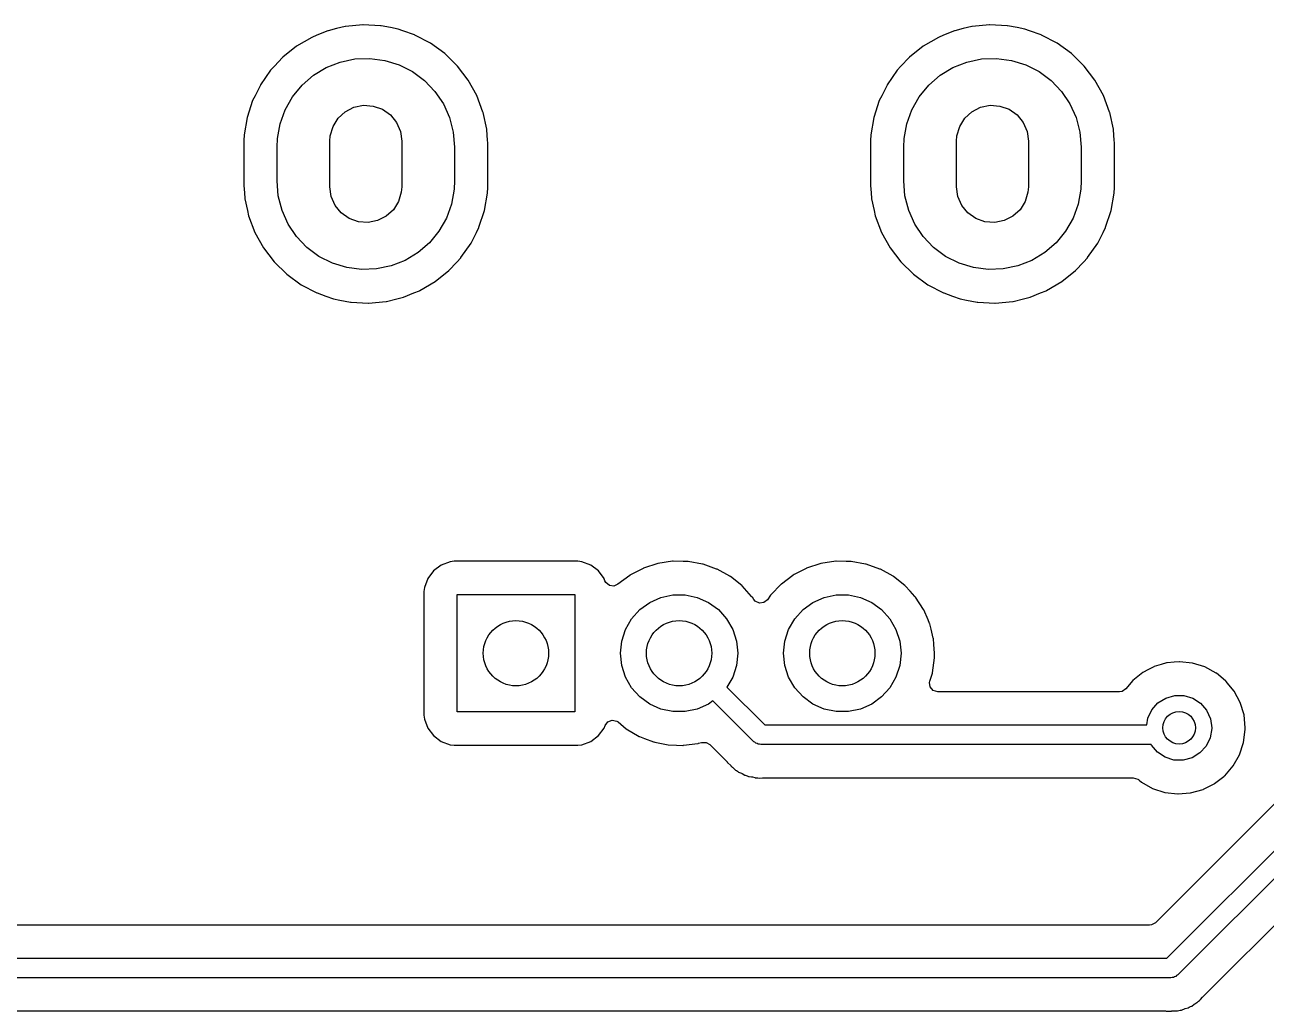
# Model space of a CAD drawing. Extents: x 41 to 172, y -227 to -42.
# Drawn here: x 95.98 to 115, y -113.44 to -98.32 of the extents above; entities that cross this region are included whole.
import ezdxf

# ---------------------------------------------------------------- set-up
doc = ezdxf.new("R2010")
doc.units = 0
doc.layers.add('BLACK', color=7, linetype='CONTINUOUS')

msp = doc.modelspace()

# ---------------------------------------------------------------- linework, layer by layer
at = {"layer": 'BLACK', "linetype": 'CONTINUOUS'}
for p, q in [((101.162, -98.317), (100.893, -98.3427)), ((101.167, -98.3172), (101.162, -98.317)), ((101.429, -98.3302), (101.167, -98.3172)), ((101.167, -98.3172), (101.167, -98.3172)), ((110.762, -98.317), (110.493, -98.3427)), ((110.767, -98.3172), (110.762, -98.317)), ((111.029, -98.3302), (110.767, -98.3172)), ((110.767, -98.3172), (110.767, -98.3172)), ((100.454, -98.478), (100.378, -98.509)), ((100.625, -98.4089), (100.454, -98.478)), ((100.629, -98.4072), (100.625, -98.4089)), ((100.625, -98.4089), (100.625, -98.4089)), ((100.758, -98.3756), (100.629, -98.4072)), ((100.888, -98.3438), (100.758, -98.3756)), ((100.893, -98.3427), (100.888, -98.3438)), ((100.888, -98.3438), (100.888, -98.3438)), ((101.433, -98.3305), (101.429, -98.3302)), ((101.429, -98.3302), (101.429, -98.3302)), ((101.438, -98.3313), (101.433, -98.3305)), ((101.583, -98.36), (101.438, -98.3313)), ((101.438, -98.3313), (101.438, -98.3313)), ((101.699, -98.3829), (101.583, -98.36)), ((101.773, -98.4089), (101.699, -98.3829)), ((101.951, -98.4717), (101.773, -98.4089)), ((101.955, -98.4732), (101.951, -98.4717)), ((101.951, -98.4717), (101.951, -98.4717)), ((102.195, -98.5995), (101.955, -98.4732)), ((110.054, -98.478), (109.978, -98.509)), ((110.225, -98.4089), (110.054, -98.478)), ((110.229, -98.4072), (110.225, -98.4089)), ((110.225, -98.4089), (110.225, -98.4089)), ((110.358, -98.3756), (110.229, -98.4072)), ((110.488, -98.3438), (110.358, -98.3756)), ((110.493, -98.3427), (110.488, -98.3438)), ((110.488, -98.3438), (110.488, -98.3438)), ((111.033, -98.3305), (111.029, -98.3302)), ((111.029, -98.3302), (111.029, -98.3302)), ((111.038, -98.3313), (111.033, -98.3305)), ((111.183, -98.36), (111.038, -98.3313)), ((111.038, -98.3313), (111.038, -98.3313)), ((111.299, -98.3829), (111.183, -98.36)), ((111.373, -98.4089), (111.299, -98.3829)), ((111.551, -98.4717), (111.373, -98.4089)), ((111.555, -98.4732), (111.551, -98.4717)), ((111.551, -98.4717), (111.551, -98.4717)), ((111.795, -98.5995), (111.555, -98.4732)), ((100.144, -98.646), (99.9321, -98.8154)), ((100.378, -98.509), (100.144, -98.646)), ((102.414, -98.759), (102.195, -98.5995)), ((109.744, -98.646), (109.532, -98.8154)), ((109.978, -98.509), (109.744, -98.646)), ((112.014, -98.759), (111.795, -98.5995)), ((99.9289, -98.8187), (99.8042, -98.9522)), ((99.9321, -98.8154), (99.9289, -98.8187)), ((100.6, -98.9718), (100.814, -98.8874)), ((100.814, -98.8874), (101.039, -98.8401)), ((101.039, -98.8401), (101.269, -98.8315)), ((101.269, -98.8315), (101.497, -98.8617)), ((101.497, -98.8617), (101.717, -98.9299)), ((102.608, -98.9486), (102.414, -98.759)), ((109.529, -98.8187), (109.404, -98.9522)), ((109.532, -98.8154), (109.529, -98.8187)), ((110.2, -98.9718), (110.414, -98.8874)), ((110.414, -98.8874), (110.639, -98.8401)), ((110.639, -98.8401), (110.869, -98.8315)), ((110.869, -98.8315), (111.097, -98.8617)), ((111.097, -98.8617), (111.317, -98.9299)), ((112.208, -98.9486), (112.014, -98.759)), ((99.747, -99.0135), (99.5924, -99.2363)), ((99.8042, -98.9522), (99.747, -99.0135)), ((100.404, -99.0911), (100.6, -98.9718)), ((101.717, -98.9299), (101.922, -99.0341)), ((101.922, -99.0341), (102.106, -99.1714)), ((102.773, -99.1641), (102.608, -98.9486)), ((109.347, -99.0135), (109.192, -99.2363)), ((109.404, -98.9522), (109.347, -99.0135)), ((110.004, -99.0911), (110.2, -98.9718)), ((111.317, -98.9299), (111.522, -99.0341)), ((111.522, -99.0341), (111.706, -99.1714)), ((112.373, -99.1641), (112.208, -98.9486)), ((99.5904, -99.2404), (99.5083, -99.4055)), ((99.5924, -99.2363), (99.5904, -99.2404)), ((99.5904, -99.2404), (99.5904, -99.2404)), ((100.084, -99.4197), (100.23, -99.2419)), ((100.23, -99.2419), (100.404, -99.0911)), ((102.106, -99.1714), (102.265, -99.3378)), ((102.904, -99.4012), (102.773, -99.1641)), ((109.19, -99.2404), (109.108, -99.4055)), ((109.192, -99.2363), (109.19, -99.2404)), ((109.19, -99.2404), (109.19, -99.2404)), ((109.684, -99.4197), (109.83, -99.2419)), ((109.83, -99.2419), (110.004, -99.0911)), ((111.706, -99.1714), (111.865, -99.3378)), ((112.504, -99.4012), (112.373, -99.1641)), ((99.5083, -99.4055), (99.4716, -99.4791)), ((99.9704, -99.6195), (100.084, -99.4197)), ((102.265, -99.3378), (102.393, -99.5286)), ((103, -99.6548), (102.904, -99.4012)), ((109.108, -99.4055), (109.072, -99.4791)), ((109.57, -99.6195), (109.684, -99.4197)), ((111.865, -99.3378), (111.993, -99.5286)), ((112.6, -99.6548), (112.504, -99.4012)), ((99.4716, -99.4791), (99.3872, -99.7368)), ((99.892, -99.8357), (99.9704, -99.6195)), ((100.781, -99.7494), (100.891, -99.6484)), ((100.891, -99.6484), (101.024, -99.5806)), ((101.024, -99.5806), (101.17, -99.5511)), ((101.17, -99.5511), (101.319, -99.562)), ((101.319, -99.562), (101.46, -99.6126)), ((101.46, -99.6126), (101.582, -99.6991)), ((102.393, -99.5286), (102.488, -99.7383)), ((109.072, -99.4791), (108.987, -99.7368)), ((109.492, -99.8357), (109.57, -99.6195)), ((110.381, -99.7494), (110.491, -99.6484)), ((110.491, -99.6484), (110.624, -99.5806)), ((110.624, -99.5806), (110.77, -99.5511)), ((110.77, -99.5511), (110.919, -99.562)), ((110.919, -99.562), (111.06, -99.6126)), ((111.06, -99.6126), (111.182, -99.6991)), ((111.993, -99.5286), (112.088, -99.7383)), ((99.3872, -99.7368), (99.3408, -100.004)), ((99.851, -100.062), (99.892, -99.8357)), ((100.703, -99.8763), (100.781, -99.7494)), ((101.582, -99.6991), (101.675, -99.8151)), ((101.675, -99.8151), (101.735, -99.9521)), ((102.488, -99.7383), (102.546, -99.9609)), ((103.001, -99.6592), (103, -99.6548)), ((103.058, -99.9151), (103.001, -99.6592)), ((103.001, -99.6592), (103.001, -99.6592)), ((108.987, -99.7368), (108.941, -100.004)), ((109.451, -100.062), (109.492, -99.8357)), ((110.303, -99.8763), (110.381, -99.7494)), ((111.182, -99.6991), (111.275, -99.8151)), ((111.275, -99.8151), (111.335, -99.9521)), ((112.088, -99.7383), (112.146, -99.9609)), ((112.601, -99.6592), (112.6, -99.6548)), ((112.658, -99.9151), (112.601, -99.6592)), ((112.601, -99.6592), (112.601, -99.6592)), ((99.3408, -100.004), (99.3365, -100.09)), ((100.655, -100.1), (100.661, -100.02)), ((100.661, -100.02), (100.703, -99.8763)), ((101.735, -99.9521), (101.755, -100.1)), ((102.546, -99.9609), (102.565, -100.19)), ((103.059, -99.9195), (103.058, -99.9151)), ((103.059, -99.9241), (103.059, -99.9195)), ((103.071, -100.091), (103.059, -99.9241)), ((108.941, -100.004), (108.936, -100.09)), ((110.255, -100.1), (110.261, -100.02)), ((110.261, -100.02), (110.303, -99.8763)), ((111.335, -99.9521), (111.355, -100.1)), ((112.146, -99.9609), (112.165, -100.19)), ((112.659, -99.9195), (112.658, -99.9151)), ((112.659, -99.9241), (112.659, -99.9195)), ((112.671, -100.091), (112.659, -99.9241)), ((99.3365, -100.09), (99.3365, -100.779)), ((99.845, -100.19), (99.851, -100.062)), ((99.845, -100.71), (99.845, -100.19)), ((100.655, -100.8), (100.655, -100.1)), ((101.755, -100.1), (101.755, -100.8)), ((102.565, -100.19), (102.565, -100.71)), ((103.073, -100.121), (103.071, -100.091)), ((103.073, -100.81), (103.073, -100.121)), ((108.936, -100.09), (108.936, -100.779)), ((109.445, -100.19), (109.451, -100.062)), ((109.445, -100.71), (109.445, -100.19)), ((110.255, -100.8), (110.255, -100.1)), ((111.355, -100.1), (111.355, -100.8)), ((112.165, -100.19), (112.165, -100.71)), ((112.673, -100.121), (112.671, -100.091)), ((112.673, -100.81), (112.673, -100.121)), ((99.3365, -100.779), (99.3367, -100.781)), ((99.3367, -100.781), (99.3447, -100.892)), ((99.3367, -100.781), (99.3367, -100.781)), ((99.8644, -100.939), (99.845, -100.71)), ((102.565, -100.71), (102.559, -100.838)), ((108.936, -100.779), (108.937, -100.781)), ((108.937, -100.781), (108.945, -100.892)), ((108.937, -100.781), (108.937, -100.781)), ((109.464, -100.939), (109.445, -100.71)), ((112.165, -100.71), (112.159, -100.838)), ((99.3447, -100.892), (99.3511, -100.98)), ((99.3511, -100.98), (99.3521, -100.985)), ((99.9222, -101.162), (99.8644, -100.939)), ((100.675, -100.948), (100.655, -100.8)), ((100.735, -101.085), (100.675, -100.948)), ((101.749, -100.88), (101.707, -101.024)), ((101.755, -100.8), (101.749, -100.88)), ((102.559, -100.838), (102.518, -101.064)), ((103.023, -101.163), (103.069, -100.896)), ((103.069, -100.896), (103.073, -100.81)), ((108.945, -100.892), (108.951, -100.98)), ((108.951, -100.98), (108.952, -100.985)), ((109.522, -101.162), (109.464, -100.939)), ((110.275, -100.948), (110.255, -100.8)), ((110.335, -101.085), (110.275, -100.948)), ((111.349, -100.88), (111.307, -101.024)), ((111.355, -100.8), (111.349, -100.88)), ((112.159, -100.838), (112.118, -101.064)), ((112.623, -101.163), (112.669, -100.896)), ((112.669, -100.896), (112.673, -100.81)), ((99.3521, -100.985), (99.3521, -100.985)), ((99.3521, -100.985), (99.3915, -101.163)), ((99.3915, -101.163), (99.4096, -101.245)), ((100.017, -101.371), (99.9222, -101.162)), ((100.828, -101.201), (100.735, -101.085)), ((101.629, -101.151), (101.519, -101.252)), ((101.707, -101.024), (101.629, -101.151)), ((102.518, -101.064), (102.44, -101.28)), ((102.938, -101.421), (103.023, -101.163)), ((108.952, -100.985), (108.952, -100.985)), ((108.952, -100.985), (108.991, -101.163)), ((108.991, -101.163), (109.01, -101.245)), ((109.617, -101.371), (109.522, -101.162)), ((110.428, -101.201), (110.335, -101.085)), ((111.229, -101.151), (111.119, -101.252)), ((111.307, -101.024), (111.229, -101.151)), ((112.118, -101.064), (112.04, -101.28)), ((112.538, -101.421), (112.623, -101.163)), ((99.4096, -101.245), (99.5057, -101.499)), ((100.95, -101.287), (100.828, -101.201)), ((101.091, -101.338), (100.95, -101.287)), ((101.24, -101.349), (101.091, -101.338)), ((101.386, -101.319), (101.24, -101.349)), ((101.519, -101.252), (101.386, -101.319)), ((102.44, -101.28), (102.326, -101.48)), ((109.01, -101.245), (109.106, -101.499)), ((110.55, -101.287), (110.428, -101.201)), ((110.691, -101.338), (110.55, -101.287)), ((110.84, -101.349), (110.691, -101.338)), ((110.986, -101.319), (110.84, -101.349)), ((111.119, -101.252), (110.986, -101.319)), ((112.04, -101.28), (111.926, -101.48)), ((99.5057, -101.499), (99.6373, -101.736)), ((100.145, -101.562), (100.017, -101.371)), ((102.326, -101.48), (102.18, -101.658)), ((102.818, -101.664), (102.9, -101.499)), ((102.9, -101.499), (102.936, -101.425)), ((102.936, -101.425), (102.938, -101.421)), ((102.936, -101.425), (102.936, -101.425)), ((109.106, -101.499), (109.237, -101.736)), ((109.745, -101.562), (109.617, -101.371)), ((111.926, -101.48), (111.78, -101.658)), ((112.418, -101.664), (112.5, -101.499)), ((112.5, -101.499), (112.536, -101.425)), ((112.536, -101.425), (112.538, -101.421)), ((112.536, -101.425), (112.536, -101.425)), ((99.6373, -101.736), (99.8018, -101.951)), ((100.304, -101.729), (100.145, -101.562)), ((100.488, -101.866), (100.304, -101.729)), ((102.18, -101.658), (102.006, -101.809)), ((102.663, -101.886), (102.818, -101.664)), ((109.237, -101.736), (109.402, -101.951)), ((109.904, -101.729), (109.745, -101.562)), ((110.088, -101.866), (109.904, -101.729)), ((111.78, -101.658), (111.606, -101.809)), ((112.263, -101.886), (112.418, -101.664)), ((100.693, -101.97), (100.488, -101.866)), ((101.81, -101.928), (101.596, -102.013)), ((102.006, -101.809), (101.81, -101.928)), ((102.599, -101.955), (102.66, -101.89)), ((102.66, -101.89), (102.663, -101.886)), ((102.66, -101.89), (102.66, -101.89)), ((110.293, -101.97), (110.088, -101.866)), ((111.41, -101.928), (111.196, -102.013)), ((111.606, -101.809), (111.41, -101.928)), ((112.199, -101.955), (112.26, -101.89)), ((112.26, -101.89), (112.263, -101.886)), ((112.26, -101.89), (112.26, -101.89)), ((99.8018, -101.951), (99.9957, -102.141)), ((100.913, -102.038), (100.693, -101.97)), ((101.141, -102.068), (100.913, -102.038)), ((101.371, -102.06), (101.141, -102.068)), ((101.596, -102.013), (101.371, -102.06)), ((102.266, -102.254), (102.478, -102.085)), ((102.478, -102.085), (102.599, -101.955)), ((109.402, -101.951), (109.596, -102.141)), ((110.513, -102.038), (110.293, -101.97)), ((110.741, -102.068), (110.513, -102.038)), ((110.971, -102.06), (110.741, -102.068)), ((111.196, -102.013), (110.971, -102.06)), ((111.866, -102.254), (112.078, -102.085)), ((112.078, -102.085), (112.199, -101.955)), ((99.9957, -102.141), (100.215, -102.301)), ((100.215, -102.301), (100.455, -102.427)), ((102.032, -102.391), (102.266, -102.254)), ((109.596, -102.141), (109.815, -102.301)), ((109.815, -102.301), (110.055, -102.427)), ((111.632, -102.391), (111.866, -102.254)), ((100.455, -102.427), (100.459, -102.428)), ((100.459, -102.428), (100.459, -102.428)), ((100.459, -102.428), (100.592, -102.475)), ((100.592, -102.475), (100.711, -102.517)), ((101.682, -102.517), (101.781, -102.493)), ((101.781, -102.493), (101.94, -102.428)), ((101.94, -102.428), (102.028, -102.393)), ((102.028, -102.393), (102.032, -102.391)), ((102.028, -102.393), (102.028, -102.393)), ((110.055, -102.427), (110.059, -102.428)), ((110.059, -102.428), (110.059, -102.428)), ((110.059, -102.428), (110.192, -102.475)), ((110.192, -102.475), (110.311, -102.517)), ((111.282, -102.517), (111.381, -102.493)), ((111.381, -102.493), (111.54, -102.428)), ((111.54, -102.428), (111.628, -102.393)), ((111.628, -102.393), (111.632, -102.391)), ((111.628, -102.393), (111.628, -102.393)), ((100.711, -102.517), (100.809, -102.536)), ((100.809, -102.536), (100.972, -102.569)), ((100.972, -102.569), (100.972, -102.569)), ((100.972, -102.569), (100.977, -102.57)), ((100.977, -102.57), (100.981, -102.57)), ((100.981, -102.57), (100.981, -102.57)), ((100.981, -102.57), (101.243, -102.583)), ((101.243, -102.583), (101.243, -102.583)), ((101.243, -102.583), (101.248, -102.583)), ((101.248, -102.583), (101.517, -102.557)), ((101.517, -102.557), (101.522, -102.556)), ((101.522, -102.556), (101.682, -102.517)), ((101.522, -102.556), (101.522, -102.556)), ((110.311, -102.517), (110.409, -102.536)), ((110.409, -102.536), (110.572, -102.569)), ((110.572, -102.569), (110.572, -102.569)), ((110.572, -102.569), (110.577, -102.57)), ((110.577, -102.57), (110.581, -102.57)), ((110.581, -102.57), (110.581, -102.57)), ((110.581, -102.57), (110.843, -102.583)), ((110.843, -102.583), (110.843, -102.583)), ((110.843, -102.583), (110.848, -102.583)), ((110.848, -102.583), (111.117, -102.557)), ((111.117, -102.557), (111.122, -102.556)), ((111.122, -102.556), (111.282, -102.517)), ((111.122, -102.556), (111.122, -102.556)), ((102.358, -106.599), (102.242, -106.687)), ((102.495, -106.548), (102.358, -106.599)), ((102.557, -106.541), (102.495, -106.548)), ((104.453, -106.541), (102.557, -106.541)), ((104.515, -106.548), (104.453, -106.541)), ((104.652, -106.599), (104.515, -106.548)), ((104.768, -106.687), (104.652, -106.599)), ((105.453, -106.649), (105.269, -106.745)), ((105.457, -106.647), (105.453, -106.649)), ((105.453, -106.649), (105.453, -106.649)), ((105.677, -106.575), (105.457, -106.647)), ((105.906, -106.54), (105.677, -106.575)), ((105.912, -106.54), (105.906, -106.54)), ((106.065, -106.542), (105.912, -106.54)), ((105.912, -106.54), (105.912, -106.54)), ((106.138, -106.543), (106.065, -106.542)), ((106.143, -106.544), (106.138, -106.543)), ((106.361, -106.583), (106.143, -106.544)), ((106.143, -106.544), (106.143, -106.544)), ((106.366, -106.584), (106.361, -106.583)), ((106.361, -106.583), (106.361, -106.583)), ((106.371, -106.585), (106.366, -106.584)), ((106.579, -106.659), (106.371, -106.585)), ((106.371, -106.585), (106.371, -106.585)), ((106.584, -106.661), (106.579, -106.659)), ((106.579, -106.659), (106.579, -106.659)), ((106.589, -106.663), (106.584, -106.661)), ((106.783, -106.77), (106.589, -106.663)), ((106.589, -106.663), (106.589, -106.663)), ((107.953, -106.649), (107.769, -106.745)), ((107.957, -106.647), (107.953, -106.649)), ((107.953, -106.649), (107.953, -106.649)), ((108.177, -106.575), (107.957, -106.647)), ((108.406, -106.54), (108.177, -106.575)), ((108.412, -106.54), (108.406, -106.54)), ((108.565, -106.542), (108.412, -106.54)), ((108.412, -106.54), (108.412, -106.54)), ((108.638, -106.543), (108.565, -106.542)), ((108.643, -106.544), (108.638, -106.543)), ((108.861, -106.583), (108.643, -106.544)), ((108.643, -106.544), (108.643, -106.544)), ((108.866, -106.584), (108.861, -106.583)), ((108.861, -106.583), (108.861, -106.583)), ((108.871, -106.585), (108.866, -106.584)), ((109.079, -106.659), (108.871, -106.585)), ((108.871, -106.585), (108.871, -106.585)), ((109.084, -106.661), (109.079, -106.659)), ((109.079, -106.659), (109.079, -106.659)), ((109.089, -106.663), (109.084, -106.661)), ((109.283, -106.77), (109.089, -106.663)), ((109.089, -106.663), (109.089, -106.663)), ((102.154, -106.803), (102.103, -106.94)), ((102.242, -106.687), (102.154, -106.803)), ((104.856, -106.803), (104.768, -106.687)), ((104.859, -106.812), (104.856, -106.803)), ((104.869, -106.84), (104.859, -106.812)), ((104.859, -106.812), (104.859, -106.812)), ((104.882, -106.865), (104.869, -106.84)), ((104.936, -106.911), (104.882, -106.865)), ((105.248, -106.757), (105.067, -106.893)), ((105.252, -106.754), (105.248, -106.757)), ((105.248, -106.757), (105.248, -106.757)), ((105.269, -106.745), (105.252, -106.754)), ((106.787, -106.773), (106.783, -106.77)), ((106.783, -106.77), (106.783, -106.77)), ((106.791, -106.776), (106.787, -106.773)), ((106.965, -106.913), (106.791, -106.776)), ((106.791, -106.776), (106.791, -106.776)), ((107.748, -106.757), (107.571, -106.89)), ((107.752, -106.754), (107.748, -106.757)), ((107.748, -106.757), (107.748, -106.757)), ((107.769, -106.745), (107.752, -106.754)), ((109.287, -106.773), (109.283, -106.77)), ((109.283, -106.77), (109.283, -106.77)), ((109.291, -106.776), (109.287, -106.773)), ((109.465, -106.913), (109.291, -106.776)), ((109.291, -106.776), (109.291, -106.776)), ((102.103, -106.94), (102.096, -107.002)), ((102.096, -107.002), (102.096, -108.898)), ((102.605, -108.85), (102.605, -107.05)), ((102.605, -107.05), (104.405, -107.05)), ((104.405, -107.05), (104.405, -108.85)), ((105.007, -106.92), (104.936, -106.911)), ((105.066, -106.892), (105.007, -106.92)), ((105.067, -106.893), (105.066, -106.892)), ((105.727, -107.094), (105.911, -107.055)), ((105.911, -107.055), (106.099, -107.055)), ((106.099, -107.055), (106.283, -107.094)), ((106.969, -106.916), (106.965, -106.913)), ((106.965, -106.913), (106.965, -106.913)), ((107.044, -106.998), (106.969, -106.916)), ((107.116, -107.078), (107.044, -106.998)), ((107.407, -107.061), (107.36, -107.129)), ((107.416, -107.05), (107.407, -107.061)), ((107.563, -106.897), (107.416, -107.05)), ((107.567, -106.893), (107.563, -106.897)), ((107.571, -106.89), (107.567, -106.893)), ((108.227, -107.094), (108.411, -107.055)), ((108.411, -107.055), (108.599, -107.055)), ((108.599, -107.055), (108.783, -107.094)), ((109.469, -106.916), (109.465, -106.913)), ((109.465, -106.913), (109.465, -106.913)), ((109.544, -106.998), (109.469, -106.916)), ((109.616, -107.078), (109.544, -106.998)), ((105.403, -107.281), (105.555, -107.171)), ((105.555, -107.171), (105.727, -107.094)), ((106.283, -107.094), (106.455, -107.171)), ((106.455, -107.171), (106.607, -107.281)), ((107.125, -107.088), (107.116, -107.078)), ((107.128, -107.092), (107.125, -107.088)), ((107.15, -107.127), (107.128, -107.092)), ((107.128, -107.092), (107.128, -107.092)), ((107.171, -107.151), (107.15, -107.127)), ((107.234, -107.182), (107.171, -107.151)), ((107.305, -107.174), (107.234, -107.182)), ((107.36, -107.129), (107.305, -107.174)), ((107.903, -107.281), (108.055, -107.171)), ((108.055, -107.171), (108.227, -107.094)), ((108.783, -107.094), (108.955, -107.171)), ((108.955, -107.171), (109.107, -107.281)), ((109.625, -107.088), (109.616, -107.078)), ((109.751, -107.282), (109.625, -107.088)), ((105.183, -107.584), (105.277, -107.421)), ((105.277, -107.421), (105.403, -107.281)), ((106.607, -107.281), (106.733, -107.421)), ((106.733, -107.421), (106.827, -107.584)), ((107.683, -107.584), (107.777, -107.421)), ((107.777, -107.421), (107.903, -107.281)), ((109.107, -107.281), (109.233, -107.421)), ((109.233, -107.421), (109.327, -107.584)), ((109.753, -107.287), (109.751, -107.282)), ((109.819, -107.438), (109.753, -107.287)), ((109.753, -107.287), (109.753, -107.287)), ((109.843, -107.495), (109.819, -107.438)), ((105.125, -107.763), (105.183, -107.584)), ((106.827, -107.584), (106.885, -107.763)), ((107.625, -107.763), (107.683, -107.584)), ((109.327, -107.584), (109.385, -107.763)), ((109.844, -107.5), (109.843, -107.495)), ((109.865, -107.582), (109.844, -107.5)), ((109.844, -107.5), (109.844, -107.5)), ((109.899, -107.719), (109.865, -107.582)), ((105.105, -107.95), (105.125, -107.763)), ((106.885, -107.763), (106.905, -107.95)), ((107.605, -107.95), (107.625, -107.763)), ((109.385, -107.763), (109.405, -107.95)), ((109.9, -107.724), (109.899, -107.719)), ((109.907, -107.817), (109.9, -107.724)), ((109.9, -107.724), (109.9, -107.724)), ((109.918, -107.95), (109.907, -107.817)), ((105.125, -108.137), (105.105, -107.95)), ((106.905, -107.95), (106.885, -108.137)), ((107.625, -108.137), (107.605, -107.95)), ((109.405, -107.95), (109.385, -108.137)), ((109.917, -107.998), (109.918, -107.953)), ((109.917, -108.019), (109.917, -107.998)), ((109.918, -107.953), (109.918, -107.95)), ((109.918, -107.953), (109.918, -107.953)), ((105.183, -108.316), (105.125, -108.137)), ((106.885, -108.137), (106.827, -108.316)), ((107.683, -108.316), (107.625, -108.137)), ((109.385, -108.137), (109.327, -108.316)), ((109.886, -108.249), (109.917, -108.019)), ((113.198, -108.199), (113.11, -108.245)), ((113.28, -108.156), (113.198, -108.199)), ((113.285, -108.153), (113.28, -108.156)), ((113.28, -108.156), (113.28, -108.156)), ((113.39, -108.122), (113.285, -108.153)), ((113.469, -108.099), (113.39, -108.122)), ((113.475, -108.098), (113.469, -108.099)), ((113.469, -108.099), (113.469, -108.099)), ((113.481, -108.097), (113.475, -108.098)), ((113.59, -108.087), (113.481, -108.097)), ((113.481, -108.097), (113.481, -108.097)), ((113.672, -108.08), (113.59, -108.087)), ((113.678, -108.08), (113.672, -108.08)), ((113.863, -108.1), (113.678, -108.08)), ((113.678, -108.08), (113.678, -108.08)), ((113.869, -108.1), (113.863, -108.1)), ((113.863, -108.1), (113.863, -108.1)), ((114.058, -108.159), (113.869, -108.1)), ((114.232, -108.253), (114.058, -108.159)), ((105.277, -108.479), (105.183, -108.316)), ((106.827, -108.316), (106.738, -108.471)), ((107.777, -108.479), (107.683, -108.316)), ((109.327, -108.316), (109.233, -108.479)), ((109.843, -108.397), (109.847, -108.378)), ((109.853, -108.467), (109.843, -108.397)), ((109.847, -108.378), (109.885, -108.254)), ((109.885, -108.254), (109.886, -108.249)), ((109.885, -108.254), (109.885, -108.254)), ((112.956, -108.369), (112.849, -108.496)), ((113.11, -108.245), (112.956, -108.369)), ((114.236, -108.257), (114.232, -108.253)), ((114.374, -108.371), (114.236, -108.257)), ((114.236, -108.257), (114.236, -108.257)), ((114.384, -108.379), (114.374, -108.371)), ((114.388, -108.384), (114.384, -108.379)), ((114.427, -108.432), (114.388, -108.384)), ((114.388, -108.384), (114.388, -108.384)), ((105.403, -108.619), (105.277, -108.479)), ((106.738, -108.471), (107.317, -109.05)), ((107.903, -108.619), (107.777, -108.479)), ((109.233, -108.479), (109.107, -108.619)), ((109.899, -108.521), (109.853, -108.467)), ((109.968, -108.541), (109.899, -108.521)), ((112.753, -108.541), (109.968, -108.541)), ((112.79, -108.535), (112.753, -108.541)), ((112.849, -108.496), (112.79, -108.535)), ((116.983, -108.4), (113.302, -112.081)), ((114.509, -108.532), (114.427, -108.432)), ((114.602, -108.707), (114.509, -108.532)), ((105.555, -108.729), (105.403, -108.619)), ((105.727, -108.806), (105.555, -108.729)), ((106.455, -108.729), (106.283, -108.806)), ((106.523, -108.68), (106.455, -108.729)), ((107.148, -109.306), (106.523, -108.68)), ((108.055, -108.729), (107.903, -108.619)), ((108.227, -108.806), (108.055, -108.729)), ((108.955, -108.729), (108.783, -108.806)), ((109.107, -108.619), (108.955, -108.729)), ((113.247, -108.818), (113.341, -108.712)), ((113.341, -108.712), (113.461, -108.637)), ((113.461, -108.637), (113.597, -108.598)), ((113.476, -112.626), (117.369, -108.733)), ((113.597, -108.598), (113.739, -108.598)), ((113.739, -108.598), (113.875, -108.639)), ((113.875, -108.639), (113.994, -108.716)), ((113.994, -108.716), (114.086, -108.824)), ((114.659, -108.896), (114.602, -108.707)), ((102.096, -108.898), (102.103, -108.96)), ((102.103, -108.96), (102.154, -109.097)), ((104.405, -108.85), (102.605, -108.85)), ((105.911, -108.845), (105.727, -108.806)), ((106.099, -108.845), (105.911, -108.845)), ((106.283, -108.806), (106.099, -108.845)), ((108.411, -108.845), (108.227, -108.806)), ((108.599, -108.845), (108.411, -108.845)), ((108.783, -108.806), (108.599, -108.845)), ((113.171, -109.05), (113.187, -108.947)), ((113.187, -108.947), (113.247, -108.818)), ((114.086, -108.824), (114.145, -108.953)), ((114.145, -108.953), (114.165, -109.093)), ((114.678, -109.093), (114.659, -108.896)), ((102.154, -109.097), (102.242, -109.213)), ((104.768, -109.213), (104.856, -109.097)), ((104.856, -109.097), (104.871, -109.057)), ((104.871, -109.057), (104.913, -109)), ((104.913, -109), (104.98, -108.975)), ((104.98, -108.975), (105.049, -108.99)), ((105.049, -108.99), (105.069, -109.004)), ((105.069, -109.004), (105.194, -109.108)), ((105.194, -109.108), (105.394, -109.225)), ((107.317, -109.05), (113.171, -109.05)), ((117.537, -108.989), (113.644, -112.882)), ((114.165, -109.105), (114.141, -109.245)), ((114.165, -109.093), (114.165, -109.105)), ((114.653, -109.318), (114.678, -109.121)), ((114.678, -109.121), (114.678, -109.093)), ((102.242, -109.213), (102.358, -109.301)), ((102.358, -109.301), (102.495, -109.352)), ((104.515, -109.352), (104.652, -109.301)), ((104.652, -109.301), (104.768, -109.213)), ((105.394, -109.225), (105.399, -109.226)), ((105.399, -109.226), (105.399, -109.226)), ((105.399, -109.226), (105.474, -109.255)), ((105.474, -109.255), (105.611, -109.307)), ((105.611, -109.307), (105.616, -109.308)), ((105.616, -109.308), (105.616, -109.308)), ((105.616, -109.308), (105.631, -109.311)), ((105.631, -109.311), (105.838, -109.353)), ((106.074, -109.361), (106.294, -109.333)), ((106.294, -109.333), (106.299, -109.332)), ((106.294, -109.333), (106.294, -109.333)), ((106.299, -109.332), (106.304, -109.331)), ((106.304, -109.331), (106.348, -109.318)), ((106.304, -109.331), (106.304, -109.331)), ((106.348, -109.318), (106.419, -109.317)), ((106.419, -109.317), (106.473, -109.349)), ((107.166, -109.315), (107.148, -109.306)), ((107.18, -109.329), (107.166, -109.315)), ((107.199, -109.335), (107.18, -109.329)), ((107.216, -109.344), (107.199, -109.335)), ((107.235, -109.344), (107.216, -109.344)), ((107.255, -109.35), (107.235, -109.344)), ((114.141, -109.245), (114.08, -109.373)), ((114.591, -109.505), (114.653, -109.318)), ((102.495, -109.352), (102.557, -109.358)), ((102.557, -109.358), (104.453, -109.358)), ((104.453, -109.358), (104.515, -109.352)), ((105.838, -109.353), (105.967, -109.358)), ((105.967, -109.358), (106.064, -109.362)), ((106.064, -109.362), (106.064, -109.362)), ((106.064, -109.362), (106.069, -109.362)), ((106.069, -109.362), (106.074, -109.361)), ((106.074, -109.361), (106.074, -109.361)), ((106.473, -109.349), (106.731, -109.607)), ((113.237, -109.35), (107.255, -109.35)), ((113.241, -109.357), (113.237, -109.35)), ((113.332, -109.466), (113.241, -109.357)), ((113.45, -109.544), (113.332, -109.466)), ((113.984, -109.478), (113.864, -109.552)), ((114.08, -109.373), (113.984, -109.478)), ((114.493, -109.677), (114.591, -109.505)), ((106.731, -109.607), (106.739, -109.616)), ((106.739, -109.616), (106.739, -109.616)), ((106.739, -109.616), (106.743, -109.623)), ((106.743, -109.623), (106.749, -109.628)), ((106.749, -109.628), (106.795, -109.671)), ((106.795, -109.671), (106.798, -109.674)), ((106.798, -109.674), (106.818, -109.694)), ((106.818, -109.694), (106.821, -109.697)), ((106.821, -109.697), (106.822, -109.697)), ((106.822, -109.697), (106.831, -109.705)), ((106.831, -109.705), (106.864, -109.736)), ((113.585, -109.587), (113.45, -109.544)), ((113.727, -109.589), (113.585, -109.587)), ((113.864, -109.552), (113.727, -109.589)), ((114.364, -109.827), (114.493, -109.677)), ((106.864, -109.736), (106.871, -109.74)), ((106.871, -109.74), (106.871, -109.74)), ((106.871, -109.74), (106.883, -109.747)), ((106.883, -109.747), (106.9, -109.758)), ((106.9, -109.758), (106.91, -109.766)), ((106.91, -109.766), (106.91, -109.766)), ((106.91, -109.766), (106.917, -109.771)), ((106.917, -109.771), (106.959, -109.789)), ((106.959, -109.789), (106.97, -109.794)), ((106.97, -109.794), (107.01, -109.817)), ((107.01, -109.817), (107.018, -109.819)), ((107.018, -109.819), (107.018, -109.819)), ((107.018, -109.819), (107.031, -109.822)), ((107.031, -109.822), (107.05, -109.828)), ((107.05, -109.828), (107.069, -109.837)), ((107.069, -109.837), (107.077, -109.838)), ((107.077, -109.838), (107.115, -109.844)), ((107.115, -109.844), (107.127, -109.847)), ((107.127, -109.847), (107.164, -109.856)), ((107.164, -109.856), (107.164, -109.856)), ((107.164, -109.856), (107.171, -109.858)), ((107.171, -109.858), (107.193, -109.858)), ((107.193, -109.858), (107.212, -109.86)), ((107.212, -109.86), (107.234, -109.863)), ((107.234, -109.863), (107.28, -109.859)), ((107.28, -109.859), (107.292, -109.858)), ((107.292, -109.858), (112.961, -109.858)), ((112.961, -109.858), (113.03, -109.878)), ((113.03, -109.878), (113.043, -109.888)), ((113.043, -109.888), (113.053, -109.897)), ((113.053, -109.897), (113.087, -109.925)), ((114.208, -109.949), (114.349, -109.838)), ((114.349, -109.838), (114.359, -109.831)), ((114.359, -109.831), (114.364, -109.827)), ((113.087, -109.925), (113.259, -110.022)), ((113.259, -110.022), (113.447, -110.083)), ((113.447, -110.083), (113.644, -110.106)), ((113.644, -110.106), (113.65, -110.106)), ((113.65, -110.106), (113.835, -110.091)), ((113.65, -110.106), (113.65, -110.106)), ((113.835, -110.091), (113.835, -110.091)), ((113.835, -110.091), (113.841, -110.091)), ((113.841, -110.091), (114.031, -110.038)), ((114.031, -110.038), (114.037, -110.035)), ((114.037, -110.035), (114.202, -109.951)), ((114.037, -110.035), (114.037, -110.035)), ((114.202, -109.951), (114.208, -109.949)), ((114.202, -109.951), (114.202, -109.951)), ((114.03, -113.215), (116.959, -110.286)), ((113.213, -112.117), (80.912, -112.117)), ((113.24, -112.115), (113.213, -112.117)), ((113.302, -112.081), (113.24, -112.115)), ((74.4841, -112.626), (113.476, -112.626)), ((113.538, -112.926), (74.422, -112.926)), ((113.557, -112.921), (113.538, -112.926)), ((113.577, -112.921), (113.557, -112.921)), ((113.594, -112.911), (113.577, -112.921)), ((113.613, -112.906), (113.594, -112.911)), ((113.627, -112.892), (113.613, -112.906)), ((113.644, -112.882), (113.627, -112.892)), ((113.858, -113.358), (113.895, -113.33)), ((113.895, -113.33), (113.905, -113.324)), ((113.905, -113.324), (113.938, -113.304)), ((113.938, -113.304), (113.945, -113.3)), ((113.938, -113.304), (113.938, -113.304)), ((113.945, -113.3), (113.96, -113.285)), ((113.96, -113.285), (113.975, -113.272)), ((113.975, -113.272), (113.992, -113.26)), ((113.992, -113.26), (114.022, -113.224)), ((114.022, -113.224), (114.03, -113.215)), ((74.459, -113.434), (113.456, -113.434)), ((113.456, -113.434), (113.468, -113.435)), ((113.468, -113.435), (113.468, -113.435)), ((113.468, -113.435), (113.476, -113.437)), ((113.476, -113.437), (113.546, -113.435)), ((113.546, -113.435), (113.55, -113.434)), ((113.55, -113.434), (113.579, -113.434)), ((113.579, -113.434), (113.584, -113.434)), ((113.584, -113.434), (113.596, -113.433)), ((113.596, -113.433), (113.642, -113.432)), ((113.642, -113.432), (113.662, -113.426)), ((113.662, -113.426), (113.682, -113.422)), ((113.682, -113.422), (113.689, -113.421)), ((113.689, -113.421), (113.695, -113.42)), ((113.695, -113.42), (113.703, -113.419)), ((113.695, -113.42), (113.695, -113.42)), ((113.703, -113.419), (113.71, -113.416)), ((113.71, -113.416), (113.746, -113.402)), ((113.71, -113.416), (113.71, -113.416)), ((113.746, -113.402), (113.757, -113.398)), ((113.757, -113.398), (113.802, -113.385)), ((113.802, -113.385), (113.82, -113.374)), ((113.82, -113.374), (113.838, -113.366)), ((113.838, -113.366), (113.858, -113.358))]:
    msp.add_line(p, q, dxfattribs=at)
at = {"layer": 'BLACK'}
for centre, radius in [((103.505, -107.95), 0.5), ((106.005, -107.95), 0.5), ((108.505, -107.95), 0.5), ((113.665, -109.093), 0.25)]:
    msp.add_circle(centre, radius, dxfattribs=at)

doc.saveas('drawing.dxf')
